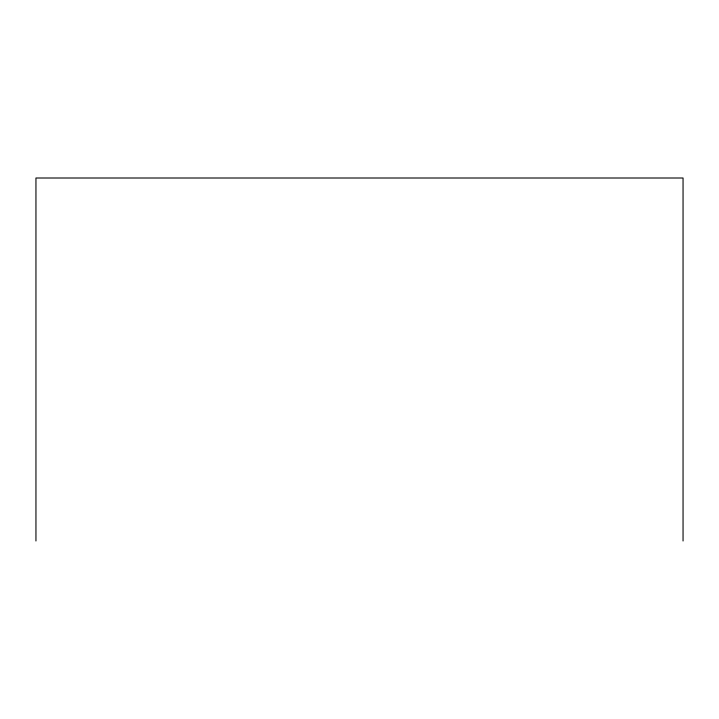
<?xml version="1.0" encoding="UTF-8"?>
<svg xmlns="http://www.w3.org/2000/svg" width="719" height="719" viewBox="0 0 719 719"><rect width="100%" height="100%" fill="white"/><g stroke="black" fill="none" stroke-linecap="round" stroke-linejoin="round"><path stroke-width="1.08" d="M683.05 540.994L683.05 178.006L35.95 178.006L35.95 540.994"/></g></svg>
